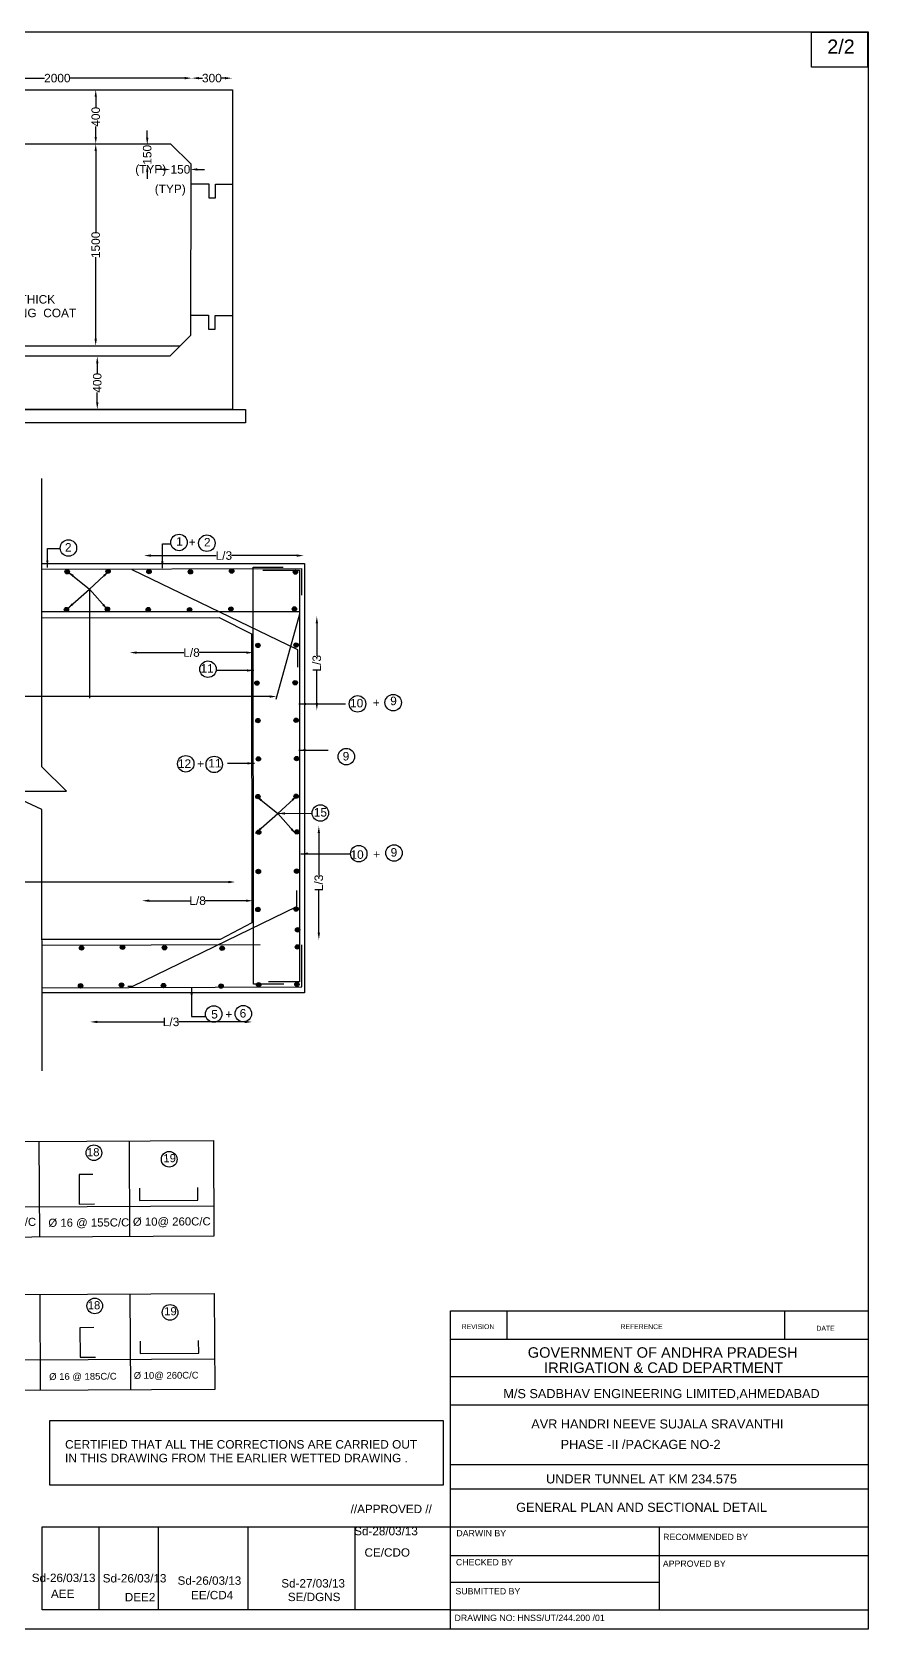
# Model space of a CAD drawing. Header units: millimetres. Extents: x 5124 to 11045679, y 2311 to 37851798.
# Drawn here: x 11028912 to 11031865, y 37845664 to 37851302 of the extents above; entities that cross this region are included whole.
import ezdxf

# ---------------------------------------------------------------- set-up
doc = ezdxf.new("R2010")
doc.units = ezdxf.units.MM
doc.header["$MEASUREMENT"] = 0
doc.layers.add('DIMENSION', color=7, linetype='Continuous')
doc.layers.add('TEXT', color=7, linetype='Continuous')
doc.styles.get("Standard").update_dxf_attribs({"font": 'arial.ttf', "height": 30})
doc.dimstyles.get("Standard").update_dxf_attribs({"dimtxt": 30, "dimasz": 25, "dimexe": 0.18, "dimexo": 0.0625, "dimgap": 0.09, "dimtad": 0, "dimdec": 0, "dimzin": 0, "dimdsep": 46, "dimtxsty": 'Standard', "dimcen": 0.09, "dimse1": 1, "dimse2": 1, "dimadec": 0, "dimazin": 0, "dimtfac": 1, "dimtdec": 0, "dimtofl": 0, "dimtmove": 0, "dimatfit": 3, "dimfxl": 0, "dimtolj": 1, "dimtzin": 0, "dimarcsym": 0})

# ---------------------------------------------------------------- blocks, each defined once
blk = doc.blocks.new('*D11')
at = {"layer": 'Defpoints', "color": 0, "transparency": 16777216}
for p in [(11028527.2, 37851138.9), (11029476.8, 37851138.9), (11029476.8, 37851138.9)]:
    blk.add_point(p, dxfattribs=at)
at = {"layer": 'DIMENSION', "color": 0, "lineweight": -2, "transparency": 16777216}
for p, q in [((11028552.2, 37851138.9), (11028956.9, 37851138.9)), ((11029451.8, 37851138.9), (11029047.1, 37851138.9))]:
    blk.add_line(p, q, dxfattribs=at)
at = {"layer": 'DIMENSION', "color": 0, "transparency": 16777216}
for points in [[(11028552.2, 37851143.1), (11028552.2, 37851134.8), (11028527.2, 37851138.9)], [(11029451.8, 37851143.1), (11029451.8, 37851134.8), (11029476.8, 37851138.9)]]:
    blk.add_solid(points, dxfattribs=at)
at = {"layer": 'DIMENSION', "color": 0, "transparency": 16777216, "insert": (11029002, 37851138.9), "char_height": 30, "attachment_point": 5}
blk.add_mtext('\\A1;2000', dxfattribs=at)
blk = doc.blocks.new('*D12')
at = {"layer": 'Defpoints', "color": 0, "transparency": 16777216}
for p in [(11029476.8, 37851138.9), (11029618.8, 37851138.9), (11029618.8, 37851138.9)]:
    blk.add_point(p, dxfattribs=at)
at = {"layer": 'DIMENSION', "color": 0, "lineweight": -2, "transparency": 16777216}
for p, q in [((11029501.8, 37851138.9), (11029514.7, 37851138.9)), ((11029593.8, 37851138.9), (11029581, 37851138.9))]:
    blk.add_line(p, q, dxfattribs=at)
at = {"layer": 'DIMENSION', "color": 0, "transparency": 16777216}
for points in [[(11029501.8, 37851143), (11029501.8, 37851134.7), (11029476.8, 37851138.9)], [(11029593.8, 37851143), (11029593.8, 37851134.7), (11029618.8, 37851138.9)]]:
    blk.add_solid(points, dxfattribs=at)
at = {"layer": 'DIMENSION', "color": 0, "transparency": 16777216, "insert": (11029547.8, 37851138.9), "char_height": 30, "attachment_point": 5}
blk.add_mtext('\\A1;300', dxfattribs=at)
blk = doc.blocks.new('*D22')
at = {"layer": 'Defpoints', "color": 0, "transparency": 16777216}
for p in [(11029143, 37850157), (11029143, 37850157), (11029143, 37849969.6)]:
    blk.add_point(p, dxfattribs=at)
at = {"layer": 'DIMENSION', "color": 0, "lineweight": -2, "transparency": 16777216}
for p, q in [((11029143, 37850132), (11029143, 37850097.1)), ((11029143, 37849994.6), (11029143, 37850029.5))]:
    blk.add_line(p, q, dxfattribs=at)
at = {"layer": 'DIMENSION', "color": 0, "transparency": 16777216}
for points in [[(11029138.9, 37850132), (11029147.2, 37850132), (11029143, 37850157)], [(11029138.9, 37849994.6), (11029147.2, 37849994.6), (11029143, 37849969.6)]]:
    blk.add_solid(points, dxfattribs=at)
at = {"layer": 'DIMENSION', "color": 0, "transparency": 16777216, "insert": (11029143, 37850063.3), "char_height": 30, "attachment_point": 5, "rotation": 90}
blk.add_mtext('\\A1;400', dxfattribs=at)
blk = doc.blocks.new('*D23')
at = {"layer": 'Defpoints', "color": 0, "transparency": 16777216}
for p in [(11029137.5, 37850906.7), (11029141.1, 37850906.7), (11029141.1, 37850193.8)]:
    blk.add_point(p, dxfattribs=at)
at = {"layer": 'DIMENSION', "color": 0, "lineweight": -2, "transparency": 16777216}
for p, q in [((11029137.5, 37850881.7), (11029137.5, 37850593.7)), ((11029137.5, 37850218.8), (11029137.5, 37850506.9))]:
    blk.add_line(p, q, dxfattribs=at)
at = {"layer": 'DIMENSION', "color": 0, "transparency": 16777216}
for points in [[(11029133.4, 37850881.7), (11029141.7, 37850881.7), (11029137.5, 37850906.7)], [(11029133.4, 37850218.8), (11029141.7, 37850218.8), (11029137.5, 37850193.8)]]:
    blk.add_solid(points, dxfattribs=at)
at = {"layer": 'DIMENSION', "color": 0, "transparency": 16777216, "insert": (11029137.5, 37850550.3), "char_height": 30, "attachment_point": 5, "rotation": 90}
blk.add_mtext('\\A1;1500', dxfattribs=at)
blk = doc.blocks.new('*D24')
at = {"layer": 'Defpoints', "color": 0, "transparency": 16777216}
for p in [(11029137.5, 37851098.1), (11029137.6, 37851098.1), (11029137.5, 37850906.7)]:
    blk.add_point(p, dxfattribs=at)
at = {"layer": 'DIMENSION', "color": 0, "lineweight": -2, "transparency": 16777216}
for p, q in [((11029137.6, 37851073.1), (11029137.6, 37851036.2)), ((11029137.6, 37850931.7), (11029137.6, 37850968.6))]:
    blk.add_line(p, q, dxfattribs=at)
at = {"layer": 'DIMENSION', "color": 0, "transparency": 16777216}
for points in [[(11029133.5, 37851073.1), (11029141.8, 37851073.1), (11029137.6, 37851098.1)], [(11029133.5, 37850931.7), (11029141.8, 37850931.7), (11029137.6, 37850906.7)]]:
    blk.add_solid(points, dxfattribs=at)
at = {"layer": 'DIMENSION', "color": 0, "transparency": 16777216, "insert": (11029137.6, 37851002.4), "char_height": 30, "attachment_point": 5, "rotation": 90}
blk.add_mtext('\\A1;400', dxfattribs=at)
blk = doc.blocks.new('*D33')
at = {"layer": 'Defpoints', "color": 0, "transparency": 16777216}
for p in [(11029118, 37847791), (11029689, 37847807.2), (11029689, 37847791)]:
    blk.add_point(p, dxfattribs=at)
at = {"layer": 'DIMENSION', "color": 0, "lineweight": -2, "transparency": 16777216}
for p, q in [((11029143, 37847807.2), (11029376.7, 37847807.2)), ((11029664, 37847807.2), (11029430.2, 37847807.2))]:
    blk.add_line(p, q, dxfattribs=at)
at = {"layer": 'DIMENSION', "color": 0, "transparency": 16777216}
for points in [[(11029143, 37847811.4), (11029143, 37847803), (11029118, 37847807.2)], [(11029664, 37847811.4), (11029664, 37847803), (11029689, 37847807.2)]]:
    blk.add_solid(points, dxfattribs=at)
at = {"layer": 'DIMENSION', "color": 0, "transparency": 16777216, "insert": (11029403.5, 37847807.2), "char_height": 30, "attachment_point": 5}
blk.add_mtext('\\A1;L/3 ', dxfattribs=at)
blk = doc.blocks.new('*D34')
at = {"layer": 'Defpoints', "color": 0, "transparency": 16777216}
for p in [(11029921, 37848498.9), (11029925.5, 37848498.9), (11029921, 37848097.2)]:
    blk.add_point(p, dxfattribs=at)
at = {"layer": 'DIMENSION', "color": 0, "lineweight": -2, "transparency": 16777216}
for p, q in [((11029925.5, 37848473.9), (11029925.5, 37848324.7)), ((11029925.5, 37848122.2), (11029925.5, 37848271.3))]:
    blk.add_line(p, q, dxfattribs=at)
at = {"layer": 'DIMENSION', "color": 0, "transparency": 16777216}
for points in [[(11029921.3, 37848473.9), (11029929.6, 37848473.9), (11029925.5, 37848498.9)], [(11029921.3, 37848122.2), (11029929.6, 37848122.2), (11029925.5, 37848097.2)]]:
    blk.add_solid(points, dxfattribs=at)
at = {"layer": 'DIMENSION', "color": 0, "transparency": 16777216, "insert": (11029925.5, 37848298), "char_height": 30, "attachment_point": 5, "rotation": 90}
blk.add_mtext('\\A1;L/3 ', dxfattribs=at)
blk = doc.blocks.new('*D35')
at = {"layer": 'Defpoints', "color": 0, "transparency": 16777216}
for p in [(11029918.4, 37849239.1), (11029923.4, 37849239.1), (11029922, 37848907.6)]:
    blk.add_point(p, dxfattribs=at)
at = {"layer": 'DIMENSION', "color": 0, "lineweight": -2, "transparency": 16777216}
for p, q in [((11029918.4, 37849214.1), (11029918.4, 37849100.1)), ((11029918.4, 37848932.6), (11029918.4, 37849046.6))]:
    blk.add_line(p, q, dxfattribs=at)
at = {"layer": 'DIMENSION', "color": 0, "transparency": 16777216}
for points in [[(11029914.2, 37849214.1), (11029922.5, 37849214.1), (11029918.4, 37849239.1)], [(11029914.2, 37848932.6), (11029922.5, 37848932.6), (11029918.4, 37848907.6)]]:
    blk.add_solid(points, dxfattribs=at)
at = {"layer": 'DIMENSION', "color": 0, "transparency": 16777216, "insert": (11029918.4, 37849073.3), "char_height": 30, "attachment_point": 5, "rotation": 90}
blk.add_mtext('\\A1;L/3', dxfattribs=at)
blk = doc.blocks.new('*D36')
at = {"layer": 'Defpoints', "color": 0, "transparency": 16777216}
for p in [(11029257.5, 37849110.6), (11029694.2, 37849111), (11029694.2, 37849111)]:
    blk.add_point(p, dxfattribs=at)
at = {"layer": 'DIMENSION', "color": 0, "lineweight": -2, "transparency": 16777216}
for p, q in [((11029282.5, 37849111), (11029449.1, 37849111)), ((11029669.2, 37849111), (11029502.6, 37849111))]:
    blk.add_line(p, q, dxfattribs=at)
at = {"layer": 'DIMENSION', "color": 0, "transparency": 16777216}
for points in [[(11029282.5, 37849115.1), (11029282.5, 37849106.8), (11029257.5, 37849111)], [(11029669.2, 37849115.1), (11029669.2, 37849106.8), (11029694.2, 37849111)]]:
    blk.add_solid(points, dxfattribs=at)
at = {"layer": 'DIMENSION', "color": 0, "transparency": 16777216, "insert": (11029475.8, 37849111), "char_height": 30, "attachment_point": 5}
blk.add_mtext('\\A1;L/8', dxfattribs=at)
blk = doc.blocks.new('*D40')
at = {"layer": 'Defpoints', "color": 0, "transparency": 16777216}
for p in [(11027513.3, 37848978.9), (11029776.6, 37848955.8), (11029776.6, 37848955.8)]:
    blk.add_point(p, dxfattribs=at)
at = {"layer": 'DIMENSION', "color": 0, "lineweight": -2, "transparency": 16777216}
for p, q in [((11027538.3, 37848955.8), (11028474.6, 37848955.8)), ((11029751.6, 37848955.8), (11028815.3, 37848955.8))]:
    blk.add_line(p, q, dxfattribs=at)
at = {"layer": 'DIMENSION', "color": 0, "transparency": 16777216}
for points in [[(11027538.3, 37848960), (11027538.3, 37848951.7), (11027513.3, 37848955.8)], [(11029751.6, 37848960), (11029751.6, 37848951.7), (11029776.6, 37848955.8)]]:
    blk.add_solid(points, dxfattribs=at)
at = {"layer": 'DIMENSION', "color": 0, "transparency": 16777216, "insert": (11028645, 37848955.8), "char_height": 30, "attachment_point": 5}
blk.add_mtext('\\A1;(TOP & BOTTOM)', dxfattribs=at)
blk = doc.blocks.new('*D42')
at = {"layer": 'Defpoints', "color": 0, "transparency": 16777216}
for p in [(11027321, 37848324.2), (11029630.5, 37848347.4), (11029630.5, 37848301.1)]:
    blk.add_point(p, dxfattribs=at)
at = {"layer": 'DIMENSION', "color": 0, "lineweight": -2, "transparency": 16777216}
for p, q in [((11027346, 37848301.1), (11028305.4, 37848301.1)), ((11029605.5, 37848301.1), (11028646.1, 37848301.1))]:
    blk.add_line(p, q, dxfattribs=at)
at = {"layer": 'DIMENSION', "color": 0, "transparency": 16777216}
for points in [[(11027346, 37848305.3), (11027346, 37848296.9), (11027321, 37848301.1)], [(11029605.5, 37848305.3), (11029605.5, 37848296.9), (11029630.5, 37848301.1)]]:
    blk.add_solid(points, dxfattribs=at)
at = {"layer": 'DIMENSION', "color": 0, "transparency": 16777216, "insert": (11028475.7, 37848301.1), "char_height": 30, "attachment_point": 5}
blk.add_mtext('\\A1;(TOP & BOTTOM)', dxfattribs=at)
blk = doc.blocks.new('*D46')
at = {"layer": 'Defpoints', "color": 0, "transparency": 16777216}
for p in [(11029301.3, 37848231.1), (11029693.3, 37848235.1), (11029693.3, 37848231.1)]:
    blk.add_point(p, dxfattribs=at)
at = {"layer": 'DIMENSION', "color": 0, "lineweight": -2, "transparency": 16777216}
for p, q in [((11029326.3, 37848235.1), (11029470.5, 37848235.1)), ((11029668.3, 37848235.1), (11029524.1, 37848235.1))]:
    blk.add_line(p, q, dxfattribs=at)
at = {"layer": 'DIMENSION', "color": 0, "transparency": 16777216}
for points in [[(11029326.3, 37848239.3), (11029326.3, 37848231), (11029301.3, 37848235.1)], [(11029668.3, 37848239.3), (11029668.3, 37848231), (11029693.3, 37848235.1)]]:
    blk.add_solid(points, dxfattribs=at)
at = {"layer": 'DIMENSION', "color": 0, "transparency": 16777216, "insert": (11029497.3, 37848235.1), "char_height": 30, "attachment_point": 5}
blk.add_mtext('\\A1;L/8 ', dxfattribs=at)
blk = doc.blocks.new('*D53')
at = {"layer": 'Defpoints', "color": 0, "transparency": 16777216}
for p in [(11029319.5, 37850903.6), (11029321.7, 37850903.6), (11029321.7, 37850833.2)]:
    blk.add_point(p, dxfattribs=at)
at = {"layer": 'DIMENSION', "color": 0, "lineweight": -2, "transparency": 16777216}
for p, q in [((11029319.5, 37850928.6), (11029319.5, 37850953.6)), ((11029319.5, 37850808.2), (11029319.5, 37850783.2))]:
    blk.add_line(p, q, dxfattribs=at)
at = {"layer": 'DIMENSION', "color": 0, "transparency": 16777216}
for points in [[(11029315.3, 37850928.6), (11029323.6, 37850928.6), (11029319.5, 37850903.6)], [(11029315.3, 37850808.2), (11029323.6, 37850808.2), (11029319.5, 37850833.2)]]:
    blk.add_solid(points, dxfattribs=at)
at = {"layer": 'DIMENSION', "color": 0, "transparency": 16777216, "insert": (11029319.5, 37850868.4), "char_height": 30, "attachment_point": 5, "rotation": 90}
blk.add_mtext('\\A1;150', dxfattribs=at)
blk = doc.blocks.new('*D54')
at = {"layer": 'Defpoints', "color": 0, "transparency": 16777216}
for p in [(11029401.6, 37850819.9), (11029471.5, 37850819.9), (11029471.5, 37850816.6)]:
    blk.add_point(p, dxfattribs=at)
at = {"layer": 'DIMENSION', "color": 0, "lineweight": -2, "transparency": 16777216}
for p, q in [((11029376.6, 37850816.6), (11029351.6, 37850816.6)), ((11029496.5, 37850816.6), (11029521.5, 37850816.6))]:
    blk.add_line(p, q, dxfattribs=at)
at = {"layer": 'DIMENSION', "color": 0, "transparency": 16777216}
for points in [[(11029376.6, 37850820.7), (11029376.6, 37850812.4), (11029401.6, 37850816.6)], [(11029496.5, 37850820.7), (11029496.5, 37850812.4), (11029471.5, 37850816.6)]]:
    blk.add_solid(points, dxfattribs=at)
at = {"layer": 'DIMENSION', "color": 0, "transparency": 16777216, "insert": (11029436.6, 37850816.6), "char_height": 30, "attachment_point": 5}
blk.add_mtext('\\A1;150', dxfattribs=at)
blk = doc.blocks.new('*D59')
at = {"layer": 'Defpoints', "color": 0, "transparency": 16777216}
for p in [(11029307.6, 37849454), (11029872.4, 37849454.8), (11029872.4, 37849453.4)]:
    blk.add_point(p, dxfattribs=at)
at = {"layer": 'DIMENSION', "color": 0, "lineweight": -2, "transparency": 16777216}
for p, q in [((11029332.6, 37849453.4), (11029563.2, 37849453.4)), ((11029847.4, 37849453.4), (11029616.7, 37849453.4))]:
    blk.add_line(p, q, dxfattribs=at)
at = {"layer": 'DIMENSION', "color": 0, "transparency": 16777216}
for points in [[(11029332.6, 37849457.6), (11029332.6, 37849449.3), (11029307.6, 37849453.4)], [(11029847.4, 37849457.6), (11029847.4, 37849449.3), (11029872.4, 37849453.4)]]:
    blk.add_solid(points, dxfattribs=at)
at = {"layer": 'DIMENSION', "color": 0, "transparency": 16777216, "insert": (11029590, 37849453.4), "char_height": 30, "attachment_point": 5}
blk.add_mtext('\\A1;L/3', dxfattribs=at)

msp = doc.modelspace()

# ---------------------------------------------------------------- hatches: boundary and pattern name
at = {"layer": 'TEXT'}
h = msp.add_hatch(color=0, dxfattribs=at)
h.dxf.hatch_style = 1
h.paths.add_polyline_path([(11029028.9, 37849396.7, 1), (11029044.5, 37849396.7, 1)])
h = msp.add_hatch(color=0, dxfattribs=at)
h.dxf.hatch_style = 1
h.paths.add_polyline_path([(11029173.6, 37849398.1, 1), (11029189.1, 37849398.1, 1)])
h = msp.add_hatch(color=0, dxfattribs=at)
h.dxf.hatch_style = 1
h.paths.add_polyline_path([(11029318, 37849396.8, 1), (11029333.5, 37849396.8, 1)])
h = msp.add_hatch(color=0, dxfattribs=at)
h.dxf.hatch_style = 1
h.paths.add_polyline_path([(11029464, 37849396.3, 1), (11029479.6, 37849396.3, 1)])
h = msp.add_hatch(color=0, dxfattribs=at)
h.dxf.hatch_style = 1
h.paths.add_polyline_path([(11029609.9, 37849398.7, 1), (11029625.4, 37849398.7, 1)])
h = msp.add_hatch(color=0, dxfattribs=at)
h.dxf.hatch_style = 1
h.paths.add_polyline_path([(11029835.1, 37849395.2, 1), (11029850.6, 37849395.2, 1)])
h = msp.add_hatch(color=0, dxfattribs=at)
h.dxf.hatch_style = 1
h.paths.add_polyline_path([(11029026.3, 37849262.8, 1), (11029041.8, 37849262.8, 1)])
h = msp.add_hatch(color=0, dxfattribs=at)
h.dxf.hatch_style = 1
h.paths.add_polyline_path([(11029171, 37849264.2, 1), (11029186.5, 37849264.2, 1)])
h = msp.add_hatch(color=0, dxfattribs=at)
h.dxf.hatch_style = 1
h.paths.add_polyline_path([(11029315.4, 37849262.9, 1), (11029330.9, 37849262.9, 1)])
h = msp.add_hatch(color=0, dxfattribs=at)
h.dxf.hatch_style = 1
h.paths.add_polyline_path([(11029461.4, 37849262.4, 1), (11029476.9, 37849262.4, 1)])
h = msp.add_hatch(color=0, dxfattribs=at)
h.dxf.hatch_style = 1
h.paths.add_polyline_path([(11029607.3, 37849264.8, 1), (11029622.8, 37849264.8, 1)])
h = msp.add_hatch(color=0, dxfattribs=at)
h.dxf.hatch_style = 1
h.paths.add_polyline_path([(11029831.5, 37849265.2, 1), (11029847, 37849265.2, 1)])
h = msp.add_hatch(color=0, dxfattribs=at)
h.dxf.hatch_style = 1
h.paths.add_polyline_path([(11029702.4, 37849136.3, 1), (11029717.9, 37849136.3, 1)])
h = msp.add_hatch(color=0, dxfattribs=at)
h.dxf.hatch_style = 1
h.paths.add_polyline_path([(11029837.5, 37849137.5, 1), (11029853, 37849137.5, 1)])
h = msp.add_hatch(color=0, dxfattribs=at)
h.dxf.hatch_style = 1
h.paths.add_polyline_path([(11029698.9, 37849003.4, 1), (11029714.4, 37849003.4, 1)])
h = msp.add_hatch(color=0, dxfattribs=at)
h.dxf.hatch_style = 1
h.paths.add_polyline_path([(11029834, 37849004.7, 1), (11029849.5, 37849004.7, 1)])
h = msp.add_hatch(color=0, dxfattribs=at)
h.dxf.hatch_style = 1
h.paths.add_polyline_path([(11029837.5, 37848872.2, 1), (11029853, 37848872.2, 1)])
h = msp.add_hatch(color=0, dxfattribs=at)
h.dxf.hatch_style = 1
h.paths.add_polyline_path([(11029702.4, 37848871, 1), (11029717.9, 37848871, 1)])
h = msp.add_hatch(color=0, dxfattribs=at)
h.dxf.hatch_style = 1
h.paths.add_polyline_path([(11029704.2, 37848735.5, 1), (11029719.7, 37848735.5, 1)])
h = msp.add_hatch(color=0, dxfattribs=at)
h.dxf.hatch_style = 1
h.paths.add_polyline_path([(11029839.3, 37848736.7, 1), (11029854.8, 37848736.7, 1)])
h = msp.add_hatch(color=0, dxfattribs=at)
h.dxf.hatch_style = 1
h.paths.add_polyline_path([(11029702.5, 37848602.6, 1), (11029718, 37848602.6, 1)])
h = msp.add_hatch(color=0, dxfattribs=at)
h.dxf.hatch_style = 1
h.paths.add_polyline_path([(11029837.5, 37848603.8, 1), (11029853, 37848603.8, 1)])
h = msp.add_hatch(color=0, dxfattribs=at)
h.dxf.hatch_style = 1
h.paths.add_polyline_path([(11029705.2, 37848476.7, 1), (11029720.7, 37848476.7, 1)])
h = msp.add_hatch(color=0, dxfattribs=at)
h.dxf.hatch_style = 1
h.paths.add_polyline_path([(11029840.3, 37848478, 1), (11029855.8, 37848478, 1)])
h = msp.add_hatch(color=0, dxfattribs=at)
h.dxf.hatch_style = 1
h.paths.add_polyline_path([(11029704.1, 37848338.3, 1), (11029719.6, 37848338.3, 1)])
h = msp.add_hatch(color=0, dxfattribs=at)
h.dxf.hatch_style = 1
h.paths.add_polyline_path([(11029839.1, 37848339.5, 1), (11029854.6, 37848339.5, 1)])
h = msp.add_hatch(color=0, dxfattribs=at)
h.dxf.hatch_style = 1
h.paths.add_polyline_path([(11029702.5, 37848204.3, 1), (11029718, 37848204.3, 1)])
h = msp.add_hatch(color=0, dxfattribs=at)
h.dxf.hatch_style = 1
h.paths.add_polyline_path([(11029837.6, 37848205.5, 1), (11029853.1, 37848205.5, 1)])
h = msp.add_hatch(color=0, dxfattribs=at)
h.dxf.hatch_style = 1
h.paths.add_polyline_path([(11029842.6, 37848132.4, 1), (11029858.1, 37848132.4, 1)])
h = msp.add_hatch(color=0, dxfattribs=at)
h.dxf.hatch_style = 1
h.paths.add_polyline_path([(11029079.7, 37848068.3, 1), (11029095.3, 37848068.3, 1)])
h = msp.add_hatch(color=0, dxfattribs=at)
h.dxf.hatch_style = 1
h.paths.add_polyline_path([(11029224.4, 37848071, 1), (11029240, 37848071, 1)])
h = msp.add_hatch(color=0, dxfattribs=at)
h.dxf.hatch_style = 1
h.paths.add_polyline_path([(11029372.8, 37848069.2, 1), (11029388.3, 37848069.2, 1)])
h = msp.add_hatch(color=0, dxfattribs=at)
h.dxf.hatch_style = 1
h.paths.add_polyline_path([(11029576.3, 37848067.4, 1), (11029591.8, 37848067.4, 1)])
h = msp.add_hatch(color=0, dxfattribs=at)
h.dxf.hatch_style = 1
h.paths.add_polyline_path([(11029842.2, 37848071.9, 1), (11029857.7, 37848071.9, 1)])
h = msp.add_hatch(color=0, dxfattribs=at)
h.dxf.hatch_style = 1
h.paths.add_polyline_path([(11029076.1, 37847934.6, 1), (11029091.6, 37847934.6, 1)])
h = msp.add_hatch(color=0, dxfattribs=at)
h.dxf.hatch_style = 1
h.paths.add_polyline_path([(11029220.8, 37847937.3, 1), (11029236.3, 37847937.3, 1)])
h = msp.add_hatch(color=0, dxfattribs=at)
h.dxf.hatch_style = 1
h.paths.add_polyline_path([(11029369.2, 37847935.5, 1), (11029384.7, 37847935.5, 1)])
h = msp.add_hatch(color=0, dxfattribs=at)
h.dxf.hatch_style = 1
h.paths.add_polyline_path([(11029572.6, 37847933.7, 1), (11029588.2, 37847933.7, 1)])
h = msp.add_hatch(color=0, dxfattribs=at)
h.dxf.hatch_style = 1
h.paths.add_polyline_path([(11029705.2, 37847938.5, 1), (11029720.7, 37847938.5, 1)])
h = msp.add_hatch(color=0, dxfattribs=at)
h.dxf.hatch_style = 1
h.paths.add_polyline_path([(11029840.2, 37847939.7, 1), (11029855.7, 37847939.7, 1)])

# ---------------------------------------------------------------- linework, layer by layer
at = {"layer": 'Defpoints', "color": 0}
msp.add_lwpolyline([(11023786.8, 37851302), (11031865, 37851302), (11031865, 37845664), (11023786.8, 37845664)], close=True, dxfattribs=at)
at = {"layer": 'DIMENSION'}
msp.add_lwpolyline([(11031665.2, 37851301.5), (11031862.7, 37851301.5), (11031862.7, 37851177.6), (11031665.2, 37851177.6)], close=True, dxfattribs=at)
at = {"layer": 'DIMENSION', "color": 0}
for points in [[(11025112.3, 37851098.1), (11029621, 37851098.1), (11029621, 37849969.6), (11025112.3, 37849969.6)], [(11025062.3, 37849969.6), (11029666.9, 37849969.6), (11029666.9, 37849921.7), (11025062.3, 37849921.7)], [(11028975.8, 37846400.8), (11030364.1, 37846400.8), (11030364.1, 37846171.7), (11028975.8, 37846171.7)]]:
    msp.add_lwpolyline(points, close=True, dxfattribs=at)
for points in [[(11028529.6, 37850833.9), (11028602.8, 37850906.7), (11029402, 37850906.7), (11029472.9, 37850835.9), (11029472.3, 37850230.9), (11029399.6, 37850157), (11028599.6, 37850157), (11028528.7, 37850230), (11028529.6, 37850833.9)], [(11029472.8, 37850765.3), (11029537.3, 37850765.3), (11029537.3, 37850716.1), (11029560.9, 37850716.1), (11029560.9, 37850764.4), (11029621, 37850764.3)], [(11029472.4, 37850301.7), (11029535.8, 37850301.7), (11029535.8, 37850253), (11029559.7, 37850253), (11029559.7, 37850300.8), (11029621, 37850300.7)], [(11028564.2, 37850193.5), (11029436, 37850194)], [(11028948.8, 37847634.8), (11028947.7, 37848556.9), (11028808.9, 37848622.4), (11029034.4, 37848622.4), (11028947.1, 37848707.3), (11028946.8, 37849725.9)], [(11028946.9, 37849425.2), (11029874.9, 37849425.2), (11029874.9, 37847910), (11028948.5, 37847910)], [(11028946.9, 37849405.1), (11029863.8, 37849407.8), (11029863.8, 37849313.7)], [(11029851.8, 37849060), (11029851.8, 37849120.6), (11029266, 37849403.4)], [(11029801.8, 37847940.2), (11029695.1, 37847940.2), (11029693.9, 37849412.2), (11029799.1, 37849412.3)], [(11029727.5, 37849401.7), (11029857.2, 37849401.6), (11029857.2, 37847949), (11029748.2, 37847949)], [(11029115.9, 37849334.9), (11029115.9, 37848950.1)], [(11029857.2, 37849254.6), (11028946.9, 37849254.4)], [(11028946.9, 37849233.5), (11029573.8, 37849234.9), (11029687.3, 37849177.6), (11029688.3, 37848156.5), (11029577.4, 37848098.8), (11028948.3, 37848098.1)], [(11029857.2, 37849246.8), (11029773.8, 37848945.8)], [(11029250.4, 37847932.9), (11029268.3, 37847932.9), (11029848.2, 37848214.9), (11029848.2, 37848271.6)], [(11028948.3, 37848078.7), (11029718.6, 37848080.7)], [(11028948.4, 37847927.4), (11029865.6, 37847930.8), (11029865.1, 37848079.5)], [(11030390.8, 37845731.9), (11028948.7, 37845731.9), (11028948.7, 37846024.8), (11030390.8, 37846024.8)], [(11029149.8, 37845731.9), (11029149.8, 37846024.8)], [(11029359.4, 37845731.9), (11029359.4, 37846024.8)], [(11029675.7, 37845731.9), (11029675.7, 37846024.8)], [(11030053.8, 37845731.9), (11030053.8, 37846024.8)]]:
    msp.add_lwpolyline(points, dxfattribs=at)
at = {"layer": 'TEXT', "color": 0}
for points in [[(11029554.8, 37847050.4), (11024409.6, 37847023), (11024407.8, 37847361.7), (11029553, 37847389.1)], [(11029557.7, 37846510), (11024412.5, 37846482.5), (11024410.7, 37846821.2), (11029555.9, 37846848.7)], [(11030390.8, 37846787.7), (11031865, 37846787.7), (11031865, 37845664), (11030390.8, 37845664)]]:
    msp.add_lwpolyline(points, close=True, dxfattribs=at)
for points in [[(11028940.1, 37847047), (11028938.3, 37847385.2)], [(11029258.2, 37847048.7), (11029256.4, 37847386.9)], [(11029127.5, 37847268.5), (11029078.9, 37847268.3), (11029079.4, 37847164.2), (11029133.4, 37847164.5)], [(11029291.7, 37847220.8), (11029291.9, 37847176.9), (11029498.4, 37847178), (11029498.1, 37847223.1)], [(11024406.6, 37847131.2), (11029555, 37847158.6)], [(11028942.9, 37846506.6), (11028941.1, 37846844.7)], [(11029261.1, 37846508.3), (11029259.3, 37846846.4)], [(11030590.3, 37846687.6), (11030590.3, 37846787.7)], [(11031569.6, 37846787.7), (11031569.6, 37846687.6)], [(11029130.4, 37846728.1), (11029081.7, 37846727.8), (11029082.3, 37846623.8), (11029136.3, 37846624.1)], [(11029294.6, 37846680.3), (11029294.8, 37846636.4), (11029501.2, 37846637.5), (11029501, 37846682.7)], [(11030390.8, 37846687.6), (11031865, 37846687.6)], [(11024409.5, 37846590.7), (11029557.8, 37846618.1)], [(11030390.8, 37846556.1), (11031865, 37846556.1)], [(11030390.8, 37846455), (11031865, 37846455)], [(11030390.8, 37846245.1), (11031865, 37846245.1)], [(11030390.8, 37846159.2), (11031865, 37846159.2)], [(11030390.8, 37846025.2), (11031865, 37846025.2)], [(11031127.9, 37845731.9), (11031127.9, 37846025.2)], [(11030390.8, 37845924), (11031865, 37845924)], [(11031127.9, 37845828), (11030390.8, 37845828)], [(11030390.8, 37845731.9), (11031865, 37845731.9)]]:
    msp.add_lwpolyline(points, dxfattribs=at)
for centre, radius in [((11029041.1, 37849480.2), 29.1), ((11029431.7, 37849499.9), 29.1), ((11029530, 37849497.1), 29.1), ((11029036.7, 37849396.7), 7.75), ((11029181.3, 37849398.1), 7.75), ((11029325.7, 37849396.8), 7.75), ((11029471.8, 37849396.3), 7.75), ((11029617.6, 37849398.7), 7.75), ((11029842.8, 37849395.2), 7.75), ((11029034.1, 37849262.8), 7.75), ((11029178.7, 37849264.2), 7.75), ((11029323.1, 37849262.9), 7.75), ((11029469.2, 37849262.4), 7.75), ((11029615, 37849264.8), 7.75), ((11029839.2, 37849265.2), 7.75), ((11029710.2, 37849136.3), 7.75), ((11029845.3, 37849137.5), 7.75), ((11029534, 37849052.5), 29.1), ((11029706.7, 37849003.4), 7.75), ((11029841.8, 37849004.7), 7.75), ((11030062.2, 37848930), 29.1), ((11030188.2, 37848934.4), 29.1), ((11029845.3, 37848872.2), 7.75), ((11029710.2, 37848871), 7.75), ((11030022.5, 37848743.9), 29.1), ((11029455.5, 37848718.5), 29.1), ((11029556.1, 37848716.3), 29.1), ((11029711.9, 37848735.5), 7.75), ((11029847, 37848736.7), 7.75), ((11029710.2, 37848602.6), 7.75), ((11029845.3, 37848603.8), 7.75), ((11029930.8, 37848544.7), 29.1), ((11029713, 37848476.7), 7.75), ((11029848, 37848478), 7.75), ((11030066.4, 37848401), 29.1), ((11030191.1, 37848403.7), 29.1), ((11029711.8, 37848338.3), 7.75), ((11029846.9, 37848339.5), 7.75), ((11029710.3, 37848204.3), 7.75), ((11029845.3, 37848205.5), 7.75), ((11029850.4, 37848132.4), 7.75), ((11029087.5, 37848068.3), 7.75), ((11029232.2, 37848071), 7.75), ((11029380.5, 37848069.2), 7.75), ((11029584, 37848067.4), 7.75), ((11029850, 37848071.9), 7.75), ((11029083.9, 37847934.6), 7.75), ((11029228.6, 37847937.3), 7.75), ((11029376.9, 37847935.5), 7.75), ((11029580.4, 37847933.7), 7.75), ((11029712.9, 37847938.5), 7.75), ((11029848, 37847939.7), 7.75), ((11029554.3, 37847835.1), 29.1), ((11029658.8, 37847836.3), 29.1), ((11029131.2, 37847345.3), 27.6), ((11029397, 37847322.2), 27.6), ((11029134.1, 37846804.8), 27.6), ((11029399.9, 37846781.7), 27.6)]:
    msp.add_circle(centre, radius, dxfattribs=at)

# ---------------------------------------------------------------- texts
at = {"layer": 'DIMENSION', "color": 0}
for s, p in [('CERTIFIED THAT ALL THE CORRECTIONS ARE CARRIED OUT ', (11029029.3, 37846300.9)), ('IN THIS DRAWING FROM THE EARLIER WETTED DRAWING .', (11029029.3, 37846252.7))]:
    msp.add_text(s, height=30, dxfattribs=at).set_placement(p)
at = {"layer": 'TEXT', "color": 0}
for s, height, p in [('2/2', 50, (11031720.8, 37851225.2)), ('(TYP)', 30, (11029277.2, 37850802.5)), ('(TYP)', 30, (11029346, 37850733)), ('75 MM THICK  ', 30, (11028728.7, 37850343.2)), ('WEARING  COAT', 30, (11028728.7, 37850295)), ('1', 30, (11029421.6, 37849488.4)), ('+', 30, (11029465.9, 37849486.2)), ('2', 30, (11029519.8, 37849485.6)), ('2', 30, (11029028.9, 37849467.6)), ('11', 30, (11029507.6, 37849040.3)), ('10', 30, (11030035.8, 37848917.7)), ('+', 30, (11030116.1, 37848919.2)), ('9', 30, (11030177.5, 37848925.5)), ('12', 30, (11029427.9, 37848704.1)), ('+', 30, (11029495.9, 37848703.5)), ('11', 30, (11029535.1, 37848705.5)), ('9', 30, (11030009.6, 37848730.2)), ('15', 30, (11029907.7, 37848532)), ('10', 30, (11030037.2, 37848383)), ('+', 30, (11030117.5, 37848384.4)), ('9', 30, (11030178.9, 37848390.8)), ('5', 30, (11029545.5, 37847819.3)), ('+', 30, (11029595.1, 37847819.3)), ('6', 30, (11029645.9, 37847822.7)), ('REVISION ', 17.26, (11030430, 37846722.9)), ('REFERENCE ', 17.26, (11030990.8, 37846722.8)), ('DATE ', 17.26, (11031682.9, 37846717.2)), ('GOVERNMENT OF ANDHRA PRADESH ', 36.985, (11030663.2, 37846621.8)), ('IRRIGATION & CAD DEPARTMENT ', 36.985, (11030720.9, 37846568.3)), ('M/S SADBHAV ENGINEERING LIMITED,AHMEDABAD ', 32.053, (11030577.1, 37846479.2)), ('AVR HANDRI NEEVE SUJALA SRAVANTHI ', 32.053, (11030675.7, 37846372.1)), ('PHASE -II /PACKAGE NO-2', 32.053, (11030779.4, 37846299.9)), ('UNDER TUNNEL AT KM 234.575', 32.053, (11030727.8, 37846178.1)), ('//APPROVED //', 29.557, (11030037.8, 37846073.2)), ('GENERAL PLAN AND SECTIONAL DETAIL ', 32.053, (11030622.3, 37846077.8)), ('Sd-28/03/13', 29.557, (11030050.2, 37845995)), ('DARWIN BY ', 22.19, (11030411.1, 37845991.2)), ('CE/CDO', 29.56, (11030086.8, 37845919.5)), ('RECOMMENDED BY ', 22.191, (11031141.3, 37845978.1)), ('CHECKED BY ', 22.191, (11030409.5, 37845888.8)), ('APPROVED BY ', 22.191, (11031140.2, 37845883.7)), ('Sd-26/03/13', 29.557, (11028911.7, 37845829.9)), ('Sd-26/03/13', 29.557, (11029162.2, 37845828.5)), ('Sd-26/03/13', 29.557, (11029426.6, 37845820.3)), ('Sd-27/03/13', 29.557, (11029792.8, 37845810.6)), ('AEE', 29.56, (11028979.5, 37845773.8)), ('DEE2', 29.56, (11029240.2, 37845761.9)), ('EE/CD4', 29.56, (11029474, 37845769.1)), ('SE/DGNS', 29.56, (11029815.9, 37845762.7)), ('SUBMITTED BY ', 22.191, (11030407.9, 37845786.4)), ('DRAWING NO: HNSS/UT/244.200 /01', 22.191, (11030404.6, 37845692.5))]:
    msp.add_text(s, height=height, dxfattribs=at).set_placement(p)
for s, height, p in [('18', 28.71, (11029106.3, 37847333)), ('19', 28.71, (11029376.3, 37847311.8)), ('Ø 10@ 220C/C', 28.711, (11028652.3, 37847085.6)), ('Ø 16 @ 155C/C', 28.711, (11028970.4, 37847083.9)), ('Ø 10@ 260C/C', 28.711, (11029268.9, 37847087.6)), ('18', 28.71, (11029109.2, 37846792.6)), ('19', 28.71, (11029379.1, 37846771.4)), ('Ø 16 @ 185C/C', 23.926, (11028973.3, 37846543.4)), ('Ø 10@ 260C/C', 23.926, (11029271.8, 37846547.1))]:
    msp.add_text(s, height=height, rotation=0.3055, dxfattribs=at).set_placement(p)

# ---------------------------------------------------------------- dimensions: what is measured, and where the dimension line sits
at = {"layer": 'DIMENSION', "color": 0}
for base, p1, p2, text, picture, middle in [((11029476.8, 37851138.9), (11028527.2, 37851138.9), (11029476.8, 37851138.9), '2000', '*D11', (11029002, 37851138.9)), ((11029618.8, 37851138.9), (11029476.8, 37851138.9), (11029618.8, 37851138.9), '300', '*D12', (11029547.8, 37851138.9)), ((11029471.5, 37850816.6), (11029401.6, 37850819.9), (11029471.5, 37850819.9), '150', '*D54', (11029436.6, 37850816.6)), ((11029872.4, 37849453.4), (11029307.6, 37849454), (11029872.4, 37849454.8), 'L/3', '*D59', (11029590, 37849453.4)), ((11029694.2, 37849111), (11029257.5, 37849110.6), (11029694.2, 37849111), 'L/8', '*D36', (11029475.8, 37849111)), ((11029776.6, 37848955.8), (11027513.3, 37848978.9), (11029776.6, 37848955.8), '(TOP & BOTTOM)', '*D40', (11028645, 37848955.8)), ((11029630.5, 37848301.1), (11027321, 37848324.2), (11029630.5, 37848347.4), '(TOP & BOTTOM)', '*D42', (11028475.7, 37848301.1)), ((11029693.3, 37848235.1), (11029301.3, 37848231.1), (11029693.3, 37848231.1), 'L/8 ', '*D46', (11029497.3, 37848235.1)), ((11029689, 37847807.2), (11029118, 37847791), (11029689, 37847791), 'L/3 ', '*D33', (11029403.5, 37847807.2))]:
    dim = msp.add_linear_dim(base=base, p1=p1, p2=p2, text=text, dimstyle='Standard', dxfattribs=at)
    dim.commit()
    dim.dimension.update_dxf_attribs({"geometry": picture, "text_midpoint": middle})
for base, p1, p2, text, picture, middle in [((11029137.6, 37851098.1), (11029137.5, 37850906.7), (11029137.5, 37851098.1), '400', '*D24', (11029137.6, 37851002.4)), ((11029319.5, 37850903.6), (11029321.7, 37850833.2), (11029321.7, 37850903.6), '150', '*D53', (11029319.5, 37850868.4)), ((11029137.5, 37850906.7), (11029141.1, 37850193.8), (11029141.1, 37850906.7), '1500', '*D23', (11029137.5, 37850550.3)), ((11029143, 37850157), (11029143, 37849969.6), (11029143, 37850157), '400', '*D22', (11029143, 37850063.3)), ((11029918.4, 37849239.1), (11029922, 37848907.6), (11029923.4, 37849239.1), 'L/3', '*D35', (11029918.4, 37849073.3)), ((11029925.5, 37848498.9), (11029921, 37848097.2), (11029921, 37848498.9), 'L/3 ', '*D34', (11029925.5, 37848298))]:
    dim = msp.add_linear_dim(base=base, p1=p1, p2=p2, angle=90, text=text, dimstyle='Standard', dxfattribs=at)
    dim.commit()
    dim.dimension.update_dxf_attribs({"geometry": picture, "text_midpoint": middle})

# ---------------------------------------------------------------- leaders
for points in [[(11028966.8, 37849412), (11028966.8, 37849478.7), (11029012, 37849478.6)], [(11029372.8, 37849409.3), (11029372.8, 37849495.3), (11029401.6, 37849495.3)], [(11029038.4, 37849397.3), (11029115.6, 37849335.5)], [(11029185.3, 37849399.1), (11029115.6, 37849335.5)], [(11029037.1, 37849265.8), (11029116.1, 37849334.9)], [(11029180.2, 37849261.5), (11029115.6, 37849335.5)], [(11029696.3, 37849047.9), (11029565.7, 37849047.9)], [(11029855.3, 37848929.6), (11030019.5, 37848929.6)], [(11029854.5, 37848766.4), (11029958.1, 37848766.4)], [(11029698.1, 37848720.1), (11029602.5, 37848720.1)], [(11029703.2, 37848605.2), (11029780.4, 37848543.5)], [(11029850.1, 37848607.1), (11029780.4, 37848543.5)], [(11029701.9, 37848473.8), (11029781, 37848542.9)], [(11029845.1, 37848469.5), (11029780.4, 37848543.5)], [(11029781, 37848542.9), (11029901.6, 37848544.7)], [(11029861.9, 37848401.2), (11030037.3, 37848401)], [(11029476.1, 37847927.9), (11029476.1, 37847825.9), (11029528, 37847825.9)]]:
    msp.add_leader(points, dimstyle='Standard', override={"dimgap": 0.09, "dimtad": 0}, dxfattribs=at)

doc.saveas('drawing.dxf')
